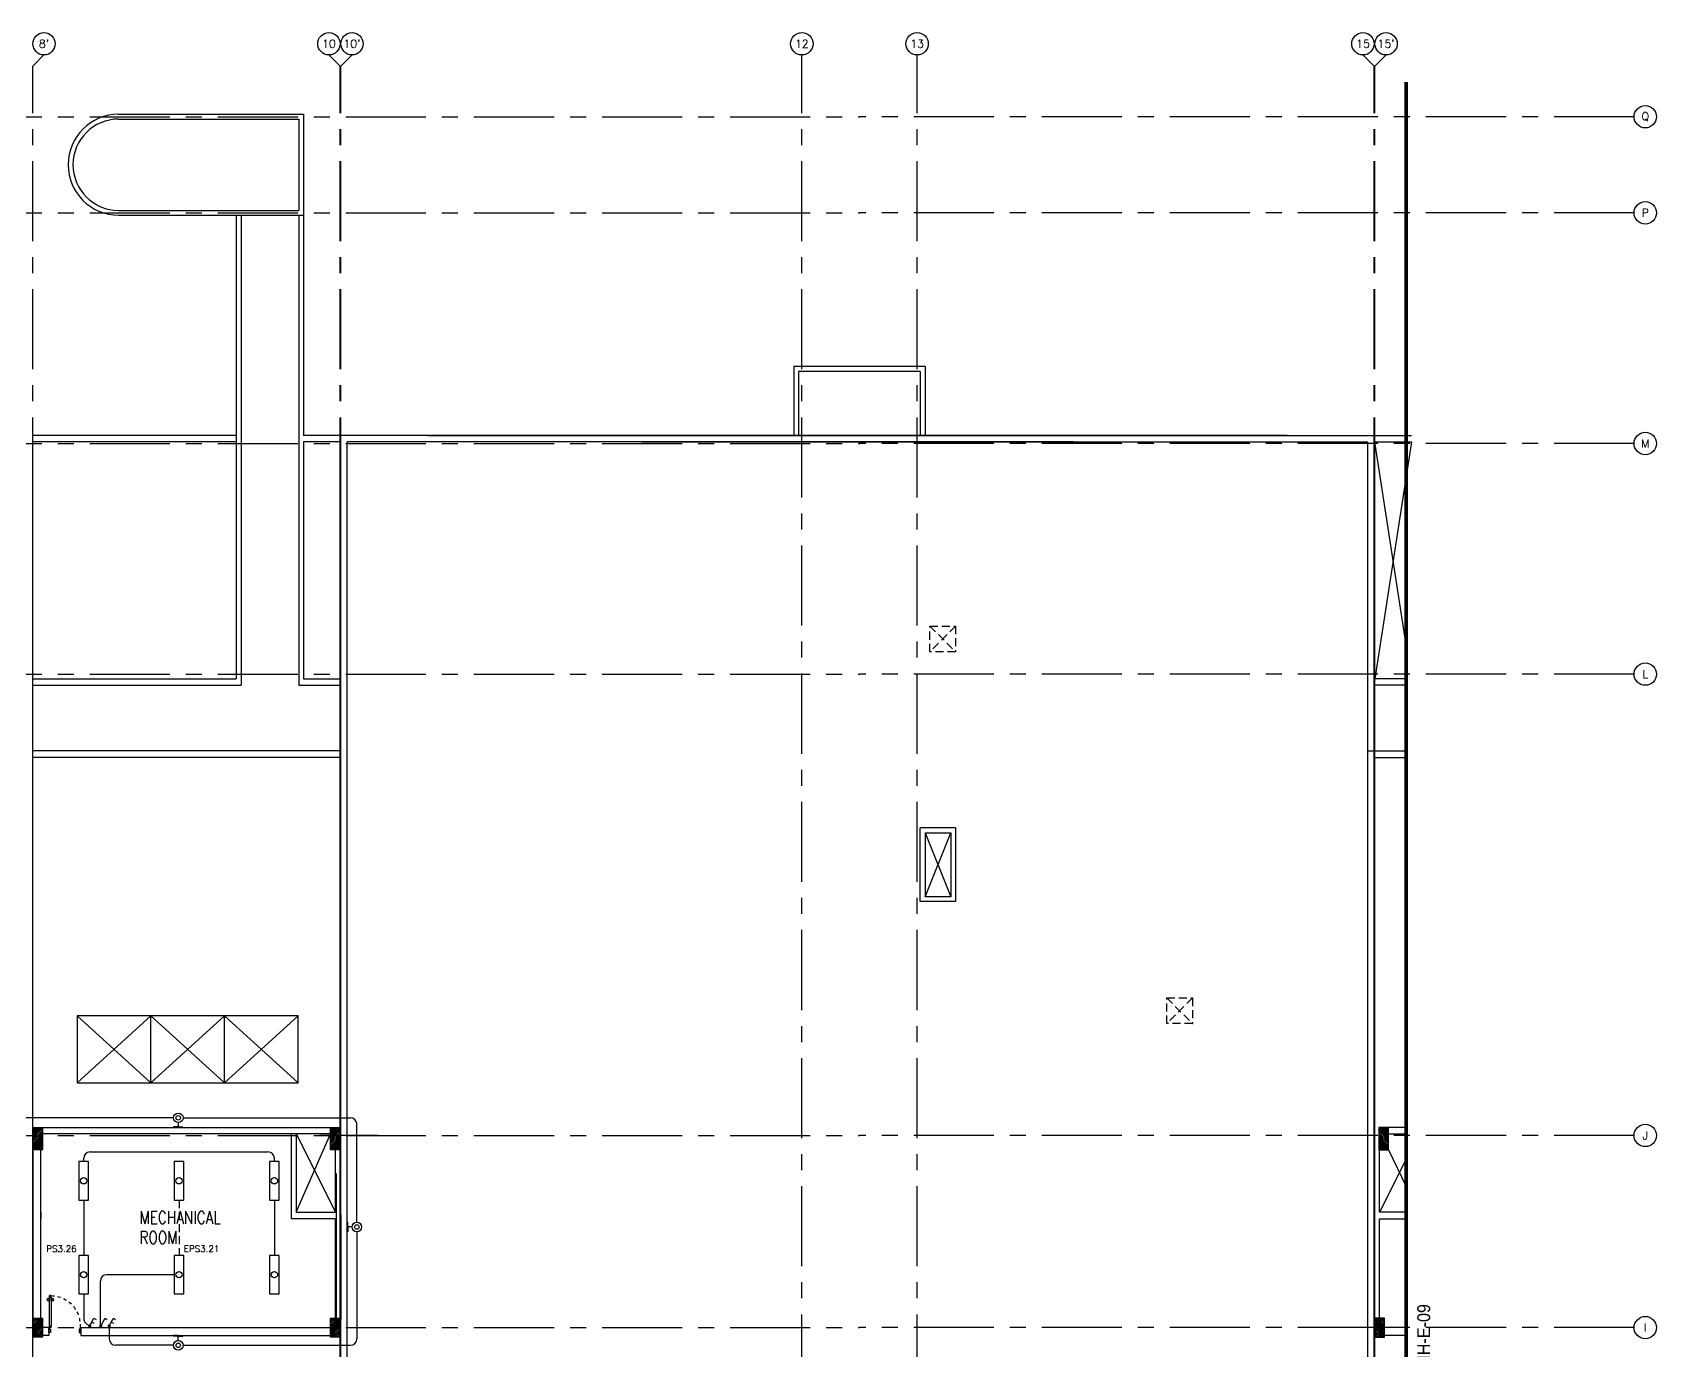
# Model space of a CAD drawing. Extents: x 88808.2 to 88901.9, y 39921.6 to 40000.1.
# Drawn here: x 88851.1 to 88901.9, y 39959 to 40000.1 of the extents above; entities that cross this region are included whole.
import ezdxf
from ezdxf.enums import TextEntityAlignment as Align

# ---------------------------------------------------------------- set-up
doc = ezdxf.new("R2010")
doc.units = 0
doc.header["$MEASUREMENT"] = 0
for name, pattern in [('CENTER2', [1.125, 0.75, -0.125, 0.125, -0.125]), ('CENTERX2', [4, 2.5, -0.5, 0.5, -0.5]), ('HIDDEN', [0.375, 0.25, -0.125])]:
    doc.linetypes.add(name, pattern=pattern)
doc.layers.get('0').update_dxf_attribs({"color": 9, "linetype": 'CONTINUOUS'})
for name, color, linetype in [('AX', 9, 'CONTINUOUS'), ('AX-CR', 7, 'CONTINUOUS'), ('AX-TXT', 6, 'CONTINUOUS'), ('AXES', 11, 'CENTERX2'), ('COL', 9, 'CONTINUOUS'), ('DOOR', 9, 'CONTINUOUS'), ('E-CLINE', 4, 'CONTINUOUS'), ('E-HLINE', 4, 'HIDDEN'), ('E-LEGEND', 4, 'CONTINUOUS'), ('E-LI', 4, 'CONTINUOUS'), ('E-LITE', 4, 'CONTINUOUS'), ('E-SWITCH', 4, 'CONTINUOUS'), ('E-TRXT', 4, 'CONTINUOUS'), ('EJ', 9, 'CONTINUOUS'), ('ELEV', 2, 'CONTINUOUS'), ('EXDUCT', 11, 'CONTINUOUS'), ('HAT', 9, 'CONTINUOUS'), ('PROJ-L', 9, 'CONTINUOUS'), ('ROOF', 9, 'CONTINUOUS'), ('ROOF1', 11, 'CONTINUOUS'), ('SHAFT', 9, 'CONTINUOUS'), ('TXT', 6, 'CONTINUOUS'), ('TXT1', 2, 'CONTINUOUS'), ('WALL', 9, 'CONTINUOUS'), ('WIN', 9, 'CONTINUOUS')]:
    doc.layers.add(name, color=color, linetype=linetype)
doc.styles.add('ROMANS', font='ROMANS.shx')
doc.styles.add('TTXT', font='ARIAL.TTF', dxfattribs={"width": 0.6})

# ---------------------------------------------------------------- blocks, each defined once
blk = doc.blocks.new('AXU')
at = {"layer": 'AX-CR'}
blk.add_circle((0, 350), 350, dxfattribs=at)
at = {"layer": 'AX-TXT', "style": 'ROMANS'}
blk.add_attdef('AX', text='', height=250, dxfattribs=at).set_placement((0, 350), align=Align.MIDDLE)
blk = doc.blocks.new('AXR')
at = {"layer": 'AX-CR'}
blk.add_circle((350, 0), 350, dxfattribs=at)
at = {"layer": 'AX-TXT', "style": 'ROMANS'}
blk.add_attdef('AX', text='', height=250, dxfattribs=at).set_placement((350, 0), align=Align.MIDDLE)
blk = doc.blocks.new('C11')
at = {"layer": 'HAT'}
h = blk.add_hatch(dxfattribs=at)
h.set_pattern_fill('ANSI31', color=256, scale=300, style=0)
h.set_pattern_definition([(45, (-248556.182, -75061.005), (-26.5165043, 26.5165043), [])])
h.paths.add_polyline_path([(300, 700), (0, 700), (0, 350), (300, 350)])
h.paths.add_polyline_path([(300, 350), (0, 350), (0, 0), (300, 0)])
at = {"layer": 'COL'}
blk.add_lwpolyline([(300, 700), (300, 0), (0, 0), (0, 700)], close=True, dxfattribs=at)
blk = doc.blocks.new('STL-DR')
at = {"layer": 'DOOR', "color": 0, "linetype": 'ByBlock'}
blk.add_line((0, -150), (0, 0), dxfattribs=at)
at = {"layer": 'DOOR', "linetype": 'ByBlock'}
for p, q in [((50, 0), (0, 0)), ((50, -100), (50, 0)), ((0, -150), (25, -150)), ((25, -150), (25, -100)), ((25, -100), (50, -100)), ((25, -200), (25, -150)), ((75, -150), (25, -150)), ((25, -200), (25, -1100)), ((75, -200), (25, -200)), ((75, -150), (75, -200)), ((75, -1100), (75, -200)), ((950, 0), (1000, 0)), ((950, -100), (950, 0)), ((975, -100), (950, -100)), ((975, -150), (975, -100)), ((1000, -150), (975, -150)), ((1000, 0), (1000, -150)), ((9, -1055), (9, -990)), ((18, -990), (9, -990)), ((25, -978), (18, -978)), ((18, -978), (18, -1068)), ((18, -1055), (18, -990)), ((75, -978), (82, -978)), ((82, -978), (82, -1068)), ((82, -1055), (82, -990)), ((82, -990), (91, -990)), ((91, -1055), (91, -990)), ((18, -1055), (9, -1055)), ((25, -1068), (18, -1068)), ((25, -1100), (25, -1150)), ((25, -1100), (75, -1100)), ((75, -1150), (25, -1150)), ((25, -1150), (75, -1150)), ((75, -1068), (82, -1068)), ((75, -1100), (75, -1150)), ((82, -1055), (91, -1055))]:
    blk.add_line(p, q, dxfattribs=at)
for centre in [(-24, -1023), (124, -1023)]:
    blk.add_circle(centre, 32.4, dxfattribs=at)
at = {"layer": 'DOOR', "linetype": 'HIDDEN', "ltscale": 0.5}
blk.add_arc((50, -223), 928, 271.544, 4.4816, dxfattribs=at)
at = {"layer": 'WALL'}
for p, q in [((0, 0), (0, -150)), ((0, 0), (0, -150)), ((1000, 0), (1000, -150))]:
    blk.add_line(p, q, dxfattribs=at)
blk = doc.blocks.new('1G1W')
for p, q in [((0, 0), (0.55, 0)), ((0.55, 0), (0.55, -0.15))]:
    blk.add_line(p, q)
at = {"const_width": 0.1}
blk.add_lwpolyline([(-0.05, 0, 1), (0.05, 0, 1)], format="xyb", close=True, dxfattribs=at)
blk = doc.blocks.new('FLS240')
at = {"layer": 'E-LI'}
blk.add_lwpolyline([(-0.6, 0.15), (-0.6, -0.15), (0.6, -0.15), (0.6, 0.15)], close=True, dxfattribs=at)
blk.add_circle((0, 0), 0.1, dxfattribs=at)

msp = doc.modelspace()

# ---------------------------------------------------------------- hatches: boundary and pattern name
at = {"layer": 'HAT'}
h = msp.add_hatch(dxfattribs=at)
h.set_pattern_fill('ANSI31', color=256, scale=0.3, style=0)
h.set_pattern_definition([(45, (88611.894076, 39890.188557), (-0.0265165043, 0.0265165043), [])])
h.paths.add_polyline_path([(88860.75, 39965.95), (88860.45, 39965.95), (88860.45, 39965.6), (88860.75, 39965.6)])
h.paths.add_polyline_path([(88860.75, 39965.6), (88860.45, 39965.6), (88860.45, 39965.25), (88860.75, 39965.25)])
h = msp.add_hatch(dxfattribs=at)
h.set_pattern_fill('ANSI31', color=256, scale=300, style=0)
h.set_pattern_definition([(135, (89142.04644, 39890.188557), (0.0265165043, 0.0265165043), [])])
h.paths.add_polyline_path([(88893.19, 39965.95), (88893.49, 39965.95), (88893.49, 39965.6), (88893.19, 39965.6)])
h.paths.add_polyline_path([(88893.19, 39965.6), (88893.49, 39965.6), (88893.49, 39965.25), (88893.19, 39965.25)])
h = msp.add_hatch(dxfattribs=at)
h.set_pattern_fill('ANSI31', color=256, scale=0.3, style=0)
h.set_pattern_definition([(45, (88602.274076, 39904.688557), (-0.0265165043, 0.0265165043), [])])
h.paths.add_polyline_path([(88851.45, 39960), (88851.15, 39960), (88851.15, 39959.7), (88851.45, 39959.7)])
h.paths.add_polyline_path([(88851.45, 39959.7), (88851.15, 39959.7), (88851.15, 39959.4), (88851.45, 39959.4)])
h = msp.add_hatch(dxfattribs=at)
h.set_pattern_fill('ANSI31', color=256, scale=0.3, style=0)
h.set_pattern_definition([(45, (88611.574076, 39904.688557), (-0.0265165043, 0.0265165043), [])])
h.paths.add_polyline_path([(88860.75, 39960), (88860.45, 39960), (88860.45, 39959.7), (88860.75, 39959.7)])
h.paths.add_polyline_path([(88860.75, 39959.7), (88860.45, 39959.7), (88860.45, 39959.4), (88860.75, 39959.4)])
h = msp.add_hatch(dxfattribs=at)
h.set_pattern_fill('ANSI31', color=256, scale=300, style=0)
h.set_pattern_definition([(135, (89142.24217, 39904.688557), (0.0265165043, 0.0265165043), [])])
h.paths.add_polyline_path([(88893.066, 39960), (88893.366, 39960), (88893.366, 39959.7), (88893.066, 39959.7)])
h.paths.add_polyline_path([(88893.066, 39959.7), (88893.366, 39959.7), (88893.366, 39959.4), (88893.066, 39959.4)])

# ---------------------------------------------------------------- linework, layer by layer
at = {"layer": 'AXES'}
for p, q in [((88851.15, 39999.078), (88851.5, 39999.428)), ((88851.15, 39921.615), (88851.15, 39999.078)), ((88860.75, 39999.078), (88860.4, 39999.428)), ((88860.75, 39921.615), (88860.75, 39999.078)), ((88860.77, 39999.078), (88861.12, 39999.428)), ((88860.77, 39921.615), (88860.77, 39999.078)), ((88875.17, 39921.615), (88875.17, 39999.428)), ((88878.77, 39921.615), (88878.77, 39999.428)), ((88893.046, 39999.078), (88892.696, 39999.428)), ((88893.046, 39921.615), (88893.046, 39999.078)), ((88893.066, 39999.078), (88893.416, 39999.428)), ((88893.066, 39921.615), (88893.066, 39999.078)), ((88808.93, 39997.5), (88876.97, 39997.5)), ((88901.164, 39997.5), (88876.97, 39997.5)), ((88808.93, 39994.5), (88876.97, 39994.5)), ((88901.164, 39994.5), (88876.97, 39994.5)), ((88808.93, 39987.3), (88876.97, 39987.3)), ((88901.164, 39987.3), (88876.97, 39987.3)), ((88808.93, 39980.1), (88876.97, 39980.1)), ((88901.164, 39980.1), (88876.97, 39980.1)), ((88808.93, 39965.7), (88876.97, 39965.7)), ((88901.164, 39965.7), (88876.97, 39965.7)), ((88808.93, 39959.7), (88876.97, 39959.7)), ((88901.164, 39959.7), (88876.97, 39959.7))]:
    msp.add_line(p, q, dxfattribs=at)
at = {"layer": 'COL'}
for p, q in [((88851.45, 39965.95), (88860.75, 39965.95)), ((88860.45, 39965.75), (88851.45, 39965.75)), ((88894.046, 39965.95), (88893.49, 39965.95)), ((88893.49, 39965.75), (88894.046, 39965.75)), ((88860.6, 39963.1), (88859.225, 39963.1)), ((88859.375, 39963.3), (88860.6, 39963.3)), ((88894.046, 39963.3), (88893.216, 39963.3)), ((88893.216, 39963.1), (88894.046, 39963.1))]:
    msp.add_line(p, q, dxfattribs=at)
for points in [[(88860.75, 39965.95), (88860.75, 39965.25), (88860.45, 39965.25), (88860.45, 39965.95)], [(88893.19, 39965.95), (88893.19, 39965.25), (88893.49, 39965.25), (88893.49, 39965.95)], [(88851.45, 39960), (88851.45, 39959.4), (88851.15, 39959.4), (88851.15, 39960)], [(88860.75, 39960), (88860.75, 39959.4), (88860.45, 39959.4), (88860.45, 39960)], [(88893.066, 39960), (88893.066, 39959.4), (88893.366, 39959.4), (88893.366, 39960)]]:
    msp.add_lwpolyline(points, close=True, dxfattribs=at)
at = {"layer": 'E-CLINE', "color": 4}
for p, q in [((88855.543, 39966.25), (88850.83, 39966.25)), ((88855.843, 39966.25), (88861.071, 39966.25)), ((88861.271, 39962.992), (88861.271, 39966.05)), ((88852.939, 39965.187), (88858.496, 39965.187)), ((88852.739, 39964.884), (88852.739, 39964.987)), ((88858.696, 39964.884), (88858.696, 39964.987)), ((88852.739, 39963.684), (88852.739, 39961.953)), ((88858.696, 39963.684), (88858.696, 39961.953)), ((88861.271, 39962.692), (88861.271, 39959.349)), ((88853.537, 39959.728), (88853.537, 39959.349)), ((88855.543, 39959.149), (88853.737, 39959.149)), ((88855.843, 39959.149), (88861.071, 39959.149))]:
    msp.add_line(p, q, dxfattribs=at)
for centre, start, end in [((88861.071, 39966.05), 0, 90), ((88852.939, 39964.987), 90, 180), ((88858.496, 39964.987), 0, 90), ((88853.737, 39959.349), 180, 270), ((88861.071, 39959.349), 270, 0)]:
    msp.add_arc(centre, 0.2, start, end, dxfattribs=at)
at = {"layer": 'E-HLINE', "color": 4}
msp.add_line((88855.718, 39963.684), (88855.718, 39961.953), dxfattribs=at)
at = {"layer": 'E-LEGEND', "color": 4}
for p, q in [((88855.841, 39965.95), (88855.841, 39965.969)), ((88860.97, 39962.991), (88860.989, 39962.991)), ((88855.841, 39959.45), (88855.841, 39959.43))]:
    msp.add_line(p, q, dxfattribs=at)
for centre, radius in [((88855.693, 39966.25), 0.15), ((88855.693, 39966.25), 0.0701), ((88861.271, 39962.842), 0.15), ((88861.271, 39962.842), 0.0701), ((88855.693, 39959.149), 0.15), ((88855.693, 39959.149), 0.0701)]:
    msp.add_circle(centre, radius, dxfattribs=at)
at = {"layer": 'E-LITE', "color": 4}
for p, q in [((88855.693, 39966.1), (88855.693, 39965.969)), ((88855.693, 39965.969), (88855.545, 39965.969)), ((88855.545, 39965.969), (88855.545, 39965.95)), ((88855.693, 39965.95), (88855.545, 39965.95)), ((88855.693, 39965.969), (88855.841, 39965.969)), ((88855.693, 39965.95), (88855.841, 39965.95)), ((88860.97, 39962.842), (88860.97, 39962.991)), ((88860.97, 39962.842), (88860.97, 39962.694)), ((88860.989, 39962.694), (88860.97, 39962.694)), ((88860.989, 39962.842), (88860.989, 39962.991)), ((88861.121, 39962.842), (88860.989, 39962.842)), ((88860.989, 39962.842), (88860.989, 39962.694)), ((88855.693, 39959.45), (88855.545, 39959.45)), ((88855.545, 39959.43), (88855.545, 39959.45)), ((88855.693, 39959.43), (88855.545, 39959.43)), ((88855.693, 39959.45), (88855.841, 39959.45)), ((88855.693, 39959.43), (88855.841, 39959.43)), ((88855.693, 39959.299), (88855.693, 39959.43))]:
    msp.add_line(p, q, dxfattribs=at)
at = {"layer": 'E-SWITCH', "color": 4}
for p, q in [((88853.261, 39959.728), (88853.261, 39961.153)), ((88855.568, 39961.353), (88853.461, 39961.353)), ((88852.739, 39960.753), (88852.739, 39959.99)), ((88852.903, 39959.753), (88852.805, 39959.841)), ((88852.928, 39959.753), (88853.061, 39959.994)), ((88852.994, 39959.874), (88853.06, 39959.837)), ((88853.061, 39959.994), (88853.126, 39959.958)), ((88853.537, 39959.753), (88853.67, 39959.994)), ((88853.603, 39959.874), (88853.669, 39959.837)), ((88853.67, 39959.994), (88853.735, 39959.958))]:
    msp.add_line(p, q, dxfattribs=at)
at = {"layer": 'E-SWITCH', "color": 4, "const_width": 0.05}
for points in [[(88852.916, 39959.731, 1), (88852.94, 39959.775, 1)], [(88853.525, 39959.731, 1), (88853.549, 39959.775, 1)]]:
    msp.add_lwpolyline(points, format="xyb", close=True, dxfattribs=at)
at = {"layer": 'E-SWITCH', "color": 4}
for centre, start, end in [((88853.461, 39961.153), 90, 180), ((88852.939, 39959.99), 180, 227.9832)]:
    msp.add_arc(centre, 0.2, start, end, dxfattribs=at)
at = {"layer": 'EJ'}
for p, q in [((88851.15, 39928.23), (88851.15, 39987.55)), ((88860.75, 39928.23), (88860.75, 39987.55)), ((88860.77, 39928.23), (88860.77, 39987.55)), ((88860.77, 39929.234), (88860.77, 39987.55)), ((88860.75, 39977.5), (88860.75, 39979.75)), ((88860.77, 39977.5), (88860.77, 39979.75)), ((88860.75, 39965.95), (88860.75, 39977.5)), ((88860.77, 39965.95), (88860.77, 39977.5))]:
    msp.add_line(p, q, dxfattribs=at)
at = {"layer": 'EJ', "color": 8}
for p, q in [((88893.046, 39977.5), (88893.046, 39979.75)), ((88893.066, 39977.5), (88893.066, 39979.75)), ((88893.046, 39965.95), (88893.046, 39977.5)), ((88893.066, 39965.95), (88893.066, 39977.5)), ((88860.75, 39963.3), (88860.75, 39965.95)), ((88893.066, 39963.3), (88893.066, 39965.95)), ((88860.77, 39960), (88860.77, 39965.25)), ((88893.046, 39960), (88893.046, 39965.25)), ((88860.75, 39960), (88860.75, 39963.1)), ((88860.77, 39963.225), (88860.77, 39959.95)), ((88893.046, 39963.225), (88893.046, 39959.95)), ((88893.066, 39960), (88893.066, 39963.1))]:
    msp.add_line(p, q, dxfattribs=at)
at = {"layer": 'ELEV', "linetype": 'CENTER2', "const_width": 0.12}
msp.add_lwpolyline([(88894.046, 39922.508), (88894.046, 39998.579)], dxfattribs=at)
at = {"layer": 'EXDUCT', "linetype": 'ByBlock'}
msp.add_line((88860.114, 39965.708), (88861.94, 39965.708), dxfattribs=at)
at = {"layer": 'PROJ-L', "linetype": 'Continuous'}
for p, q in [((88874.92, 39989.7), (88874.92, 39987.55)), ((88879.02, 39989.7), (88874.92, 39989.7)), ((88879.02, 39989.7), (88874.92, 39989.7)), ((88874.92, 39989.7), (88874.92, 39987.55)), ((88875.07, 39989.55), (88875.07, 39987.55)), ((88878.87, 39989.55), (88875.07, 39989.55)), ((88878.87, 39989.55), (88875.07, 39989.55)), ((88875.07, 39989.55), (88875.07, 39987.55)), ((88878.87, 39989.55), (88878.87, 39987.55)), ((88878.87, 39989.55), (88878.87, 39987.55)), ((88879.02, 39989.7), (88879.02, 39987.55)), ((88879.02, 39989.7), (88879.02, 39987.55))]:
    msp.add_line(p, q, dxfattribs=at)
at = {"layer": 'ROOF'}
for p, q in [((88853.83, 39997.575), (88859.605, 39997.575)), ((88859.605, 39997.575), (88859.605, 39994.425)), ((88853.83, 39997.425), (88859.455, 39997.425)), ((88859.455, 39997.425), (88859.455, 39994.575)), ((88853.83, 39994.575), (88859.455, 39994.575)), ((88853.83, 39994.425), (88859.605, 39994.425)), ((88857.505, 39994.425), (88857.505, 39979.95)), ((88857.655, 39994.425), (88857.655, 39979.75)), ((88859.455, 39994.425), (88859.455, 39979.75)), ((88859.605, 39994.425), (88859.605, 39987.55)), ((88857.505, 39987.55), (88851.15, 39987.55)), ((88860.75, 39987.55), (88859.605, 39987.55)), ((88890.325, 39987.55), (88860.77, 39987.55)), ((88863.491, 39987.55), (88894.211, 39987.55)), ((88893.046, 39928.43), (88893.046, 39987.55)), ((88893.066, 39979.95), (88893.066, 39987.55)), ((88857.505, 39987.35), (88851.15, 39987.35)), ((88860.75, 39987.35), (88859.605, 39987.35)), ((88859.605, 39987.35), (88859.605, 39979.95)), ((88860.75, 39979.95), (88860.75, 39987.35)), ((88860.97, 39929.234), (88860.97, 39987.35)), ((88883.65, 39987.35), (88860.97, 39987.35)), ((88870.166, 39987.35), (88892.846, 39987.35)), ((88892.846, 39928.43), (88892.846, 39987.35)), ((88893.066, 39987.35), (88894.211, 39987.35)), ((88851.15, 39979.95), (88857.505, 39979.95)), ((88851.15, 39979.75), (88851.15, 39979.95)), ((88859.605, 39979.95), (88860.75, 39979.95)), ((88894.046, 39979.95), (88893.066, 39979.95)), ((88851.15, 39979.75), (88857.655, 39979.75)), ((88859.455, 39979.75), (88860.75, 39979.75)), ((88894.046, 39979.75), (88893.046, 39979.75)), ((88860.75, 39977.7), (88851.15, 39977.7)), ((88851.15, 39965.952), (88851.15, 39977.5)), ((88860.75, 39977.5), (88851.15, 39977.5)), ((88892.846, 39977.7), (88894.046, 39977.7)), ((88893.066, 39977.5), (88894.046, 39977.5))]:
    msp.add_line(p, q, dxfattribs=at)
at = {"layer": 'ROOF', "linetype": 'Continuous'}
for p, q in [((88859.375, 39963.3), (88860.45, 39965.75)), ((88859.375, 39965.75), (88860.6, 39963.3)), ((88893.49, 39965.25), (88894.046, 39964.11)), ((88894.046, 39964.96), (88893.216, 39963.3))]:
    msp.add_line(p, q, dxfattribs=at)
at = {"layer": 'ROOF'}
for radius in [1.575, 1.425]:
    msp.add_arc((88853.83, 39996), radius, 90, 270, dxfattribs=at)
at = {"layer": 'ROOF1'}
for p, q in [((88859.435, 39969.437), (88852.535, 39969.437)), ((88852.535, 39969.437), (88852.535, 39967.337)), ((88859.435, 39967.337), (88859.435, 39969.437)), ((88852.535, 39967.337), (88859.435, 39967.337))]:
    msp.add_line(p, q, dxfattribs=at)
at = {"layer": 'SHAFT', "linetype": 'Continuous'}
for p, q in [((88894.211, 39987.35), (88893.066, 39979.95)), ((88894.046, 39981.016), (88893.066, 39987.35))]:
    msp.add_line(p, q, dxfattribs=at)
at = {"layer": 'SHAFT', "linetype": 'HIDDEN'}
for p, q in [((88879.17, 39981.6), (88879.97, 39980.8)), ((88879.97, 39981.6), (88879.17, 39980.8)), ((88886.57, 39969.99), (88887.37, 39969.19)), ((88887.37, 39969.99), (88886.57, 39969.19))]:
    msp.add_line(p, q, dxfattribs=at)
at = {"layer": 'SHAFT'}
for p, q in [((88879.02, 39973.15), (88879.82, 39975.15)), ((88879.02, 39975.15), (88879.82, 39973.15))]:
    msp.add_line(p, q, dxfattribs=at)
at = {"layer": 'SHAFT', "linetype": 'HIDDEN'}
for points in [[(88879.17, 39981.6), (88879.97, 39981.6), (88879.97, 39980.8), (88879.17, 39980.8)], [(88886.57, 39969.99), (88887.37, 39969.99), (88887.37, 39969.19), (88886.57, 39969.19)]]:
    msp.add_lwpolyline(points, close=True, dxfattribs=at)
at = {"layer": 'WALL'}
for p, q in [((88879.97, 39975.3), (88878.87, 39975.3)), ((88878.87, 39973), (88878.87, 39975.3)), ((88879.97, 39975.3), (88879.97, 39973)), ((88879.02, 39975.15), (88879.02, 39973.15)), ((88879.02, 39975.15), (88879.82, 39975.15)), ((88879.82, 39975.15), (88879.82, 39973.15)), ((88879.97, 39973), (88878.87, 39973)), ((88879.82, 39973.15), (88879.02, 39973.15)), ((88859.225, 39965.75), (88859.225, 39963.1)), ((88859.375, 39965.75), (88859.375, 39963.3)), ((88851.15, 39965.35), (88851.15, 39959.45)), ((88851.4, 39960), (88851.4, 39965.25)), ((88860.6, 39963.3), (88860.6, 39965.25)), ((88893.216, 39963.3), (88893.216, 39965.25)), ((88860.635, 39959.887), (88860.635, 39964.511)), ((88851.4, 39963.3), (88851.4, 39963.1)), ((88860.6, 39960), (88860.6, 39963.1)), ((88893.216, 39960), (88893.216, 39963.1)), ((88851.65, 39959.7), (88851.45, 39959.7)), ((88851.65, 39959.7), (88851.65, 39959.45)), ((88852.65, 39959.7), (88860.45, 39959.7)), ((88852.65, 39959.7), (88852.65, 39959.45)), ((88894.046, 39959.7), (88893.366, 39959.7)), ((88851.65, 39959.45), (88851.45, 39959.45)), ((88852.65, 39959.45), (88860.45, 39959.45)), ((88894.046, 39959.45), (88893.366, 39959.45))]:
    msp.add_line(p, q, dxfattribs=at)
at = {"layer": 'WIN'}
for p, q in [((88852.535, 39969.437), (88854.835, 39967.337)), ((88854.835, 39969.437), (88852.535, 39967.337)), ((88854.835, 39967.337), (88857.135, 39969.437)), ((88857.135, 39967.337), (88854.835, 39969.437)), ((88854.835, 39967.337), (88854.835, 39969.437)), ((88857.135, 39969.437), (88859.435, 39967.337)), ((88859.435, 39969.437), (88857.135, 39967.337)), ((88857.135, 39967.337), (88857.135, 39969.437))]:
    msp.add_line(p, q, dxfattribs=at)

# ---------------------------------------------------------------- block references
at = {"linetype": 'Continuous', "rotation": 90}
for p in [(88852.739, 39964.284), (88855.718, 39964.284), (88858.696, 39964.284), (88852.739, 39961.353), (88855.718, 39961.353), (88858.696, 39961.353)]:
    msp.add_blockref('FLS240', p, dxfattribs=at)
at = {"layer": 'AX', "xscale": 0.001, "yscale": 0.001, "zscale": 0.001}
for p, values in [((88851.5, 39999.428), {'AX': "8'"}), ((88860.4, 39999.428), {'AX': '10'}), ((88861.12, 39999.428), {'AX': "10'"}), ((88875.17, 39999.428), {'AX': '12'}), ((88875.17, 39999.428), {'AX': '12'}), ((88878.77, 39999.428), {'AX': '13'}), ((88878.77, 39999.428), {'AX': '13'})]:
    msp.add_blockref('AXU', p, dxfattribs=at).add_auto_attribs(values)
at = {"layer": 'AXES', "xscale": 0.001, "yscale": 0.001, "zscale": 0.001}
for name, p, values in [('AXU', (88875.17, 39999.428), {'AX': '12'}), ('AXU', (88875.17, 39999.428), {'AX': '12'}), ('AXU', (88878.77, 39999.428), {'AX': '13'}), ('AXU', (88878.77, 39999.428), {'AX': '13'}), ('AXU', (88892.696, 39999.428), {'AX': '15'}), ('AXU', (88893.416, 39999.428), {'AX': "15'"}), ('AXR', (88901.164, 39997.5), {'AX': 'Q'}), ('AXR', (88901.164, 39994.5), {'AX': 'P'}), ('AXR', (88901.164, 39987.3), {'AX': 'M'}), ('AXR', (88901.164, 39980.1), {'AX': 'L'}), ('AXR', (88901.164, 39965.7), {'AX': 'J'}), ('AXR', (88901.164, 39959.7), {'AX': 'I'})]:
    msp.add_blockref(name, p, dxfattribs=at).add_auto_attribs(values)
at = {"layer": 'COL', "xscale": 0.001, "yscale": 0.001, "zscale": 0.001}
msp.add_blockref('C11', (88851.15, 39965.25), dxfattribs=at)
at = {"layer": 'DOOR', "color": 1, "xscale": -0.001, "yscale": 0.001, "zscale": 0.001, "rotation": 180}
msp.add_blockref('STL-DR', (88851.65, 39959.55), dxfattribs=at)
at = {"layer": 'E-SWITCH', "color": 4, "xscale": 0.5, "yscale": 0.5, "zscale": 0.5, "rotation": 61.14329039136313}
msp.add_blockref('1G1W', (88853.273, 39959.75), dxfattribs=at)

# ---------------------------------------------------------------- texts
at = {"layer": 'E-TRXT', "color": 4, "style": 'ROMANS'}
for s, p in [('PS3.26', (88851.57, 39962.062)), ('EPS3.21', (88855.864, 39962.062))]:
    msp.add_text(s, height=0.2, dxfattribs=at).set_placement(p)
at = {"layer": 'TXT', "color": 9, "style": 'ROMANS', "width": 0.8}
for s, p in [('MECHANICAL', (88854.485, 39962.943)), ('ROOM', (88854.485, 39962.318))]:
    msp.add_text(s, height=0.3885, dxfattribs=at).set_placement(p)
at = {"layer": 'TXT1', "color": 6, "style": 'TTXT', "width": 0.9}
msp.add_text('MATCH LINE CONTINUATION SHEET No. MH-E-09', height=0.40118, rotation=90, dxfattribs=at).set_placement((88894.794, 39948.499))

doc.saveas('drawing.dxf')
